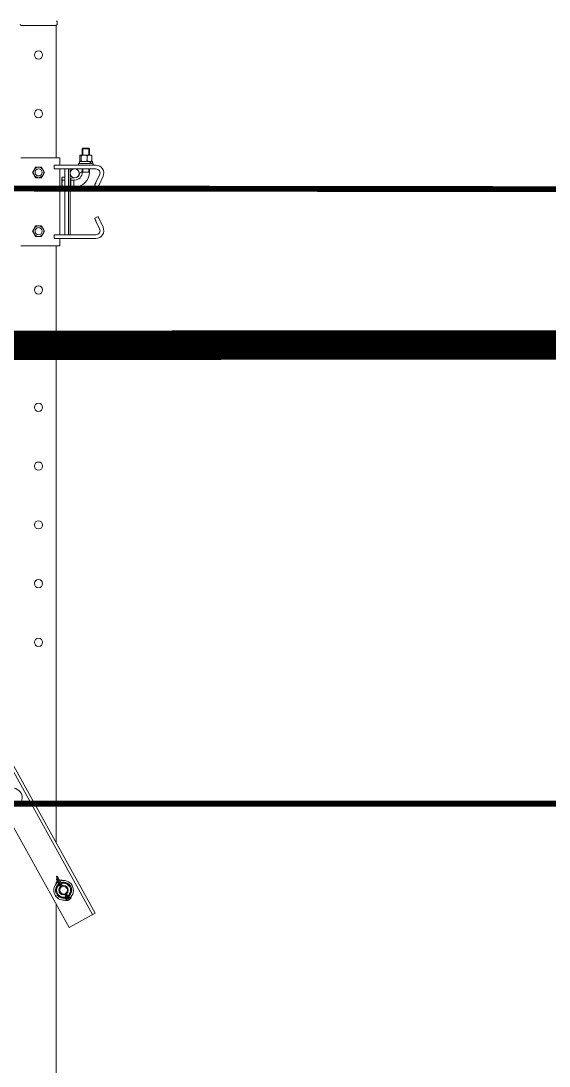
# Model space of a CAD drawing. Header units: millimetres. Extents: x -37020 to 35906, y -101 to 52234.
# Drawn here: x -281.287 to -280.388, y 320.673 to 322.453 of the extents above; entities that cross this region are included whole.
import ezdxf

# ---------------------------------------------------------------- set-up
doc = ezdxf.new("R2010")
doc.units = ezdxf.units.MM
doc.linetypes.add('TRAZO_Y_PUNTO2', pattern=[12.7, 6.35, -3.175, 0, -3.175])
for name, color, linetype in [('Catenaria', 2, 'Continuous'), ('ME-RIELES', 240, 'TRAZO_Y_PUNTO2'), ('Porticos existentes lado puente', 5, 'Continuous')]:
    doc.layers.add(name, color=color, linetype=linetype)

msp = doc.modelspace()

# ---------------------------------------------------------------- linework, layer by layer
at = {"color": 251, "linetype": 'Continuous', "lineweight": 15}
for p, q in [((-281.2869, 322.4448), (-281.2889, 322.4468)), ((-281.2875, 322.4448), (-281.2272, 322.4448)), ((-281.2259, 322.4468), (-281.2279, 322.4448)), ((-281.2272, 322.4448), (-281.2272, 322.2198)), ((-281.2259, 322.4518), (-281.2259, 322.4468)), ((-281.1829, 322.2349), (-281.1819, 322.2359)), ((-281.1829, 322.2245), (-281.1829, 322.2349)), ((-281.1829, 322.2349), (-281.1709, 322.2349)), ((-281.1719, 322.2359), (-281.1819, 322.2359)), ((-281.1819, 322.2245), (-281.1819, 322.2349)), ((-281.1719, 322.2359), (-281.1709, 322.2349)), ((-281.1719, 322.2349), (-281.1719, 322.2245)), ((-281.1709, 322.2349), (-281.1709, 322.2245)), ((-281.2874, 322.2198), (-281.2209, 322.2198)), ((-281.2209, 322.2198), (-281.2209, 322.2072)), ((-281.1896, 322.2072), (-281.1896, 322.21)), ((-281.1642, 322.21), (-281.1896, 322.21)), ((-281.1879, 322.21), (-281.1879, 322.2132)), ((-281.1696, 322.2132), (-281.1879, 322.2132)), ((-281.1873, 322.2144), (-281.1873, 322.2233)), ((-281.1866, 322.2243), (-281.1864, 322.2245)), ((-281.1864, 322.2132), (-281.1866, 322.2134)), ((-281.1864, 322.2245), (-281.1862, 322.2245)), ((-281.1862, 322.2245), (-281.1799, 322.2245)), ((-281.1851, 322.2144), (-281.1851, 322.2233)), ((-281.1799, 322.2245), (-281.1706, 322.2245)), ((-281.1747, 322.2144), (-281.1747, 322.2233)), ((-281.1706, 322.2245), (-281.1673, 322.2245)), ((-281.1696, 322.2132), (-281.1696, 322.21)), ((-281.1696, 322.2132), (-281.1684, 322.2132)), ((-281.1684, 322.2132), (-281.1684, 322.21)), ((-281.1658, 322.2132), (-281.1684, 322.2132)), ((-281.1673, 322.2245), (-281.1671, 322.2243)), ((-281.1671, 322.2134), (-281.1673, 322.2132)), ((-281.1664, 322.2144), (-281.1664, 322.2233)), ((-281.1658, 322.2132), (-281.1658, 322.21)), ((-281.1642, 322.21), (-281.1642, 322.2072)), ((-281.2678, 322.1948), (-281.2626, 322.2038)), ((-281.2626, 322.1858), (-281.2678, 322.1948)), ((-281.2626, 322.2038), (-281.2522, 322.2038)), ((-281.2522, 322.2038), (-281.247, 322.1948)), ((-281.247, 322.1948), (-281.2522, 322.1858)), ((-281.2307, 322.2072), (-281.2307, 322.2008)), ((-281.1597, 322.2072), (-281.2307, 322.2072)), ((-281.1597, 322.2008), (-281.2307, 322.2008)), ((-281.2209, 322.2008), (-281.2209, 322.0888)), ((-281.2125, 322.0888), (-281.2125, 322.2008)), ((-281.2064, 322.2008), (-281.2064, 322.0888)), ((-281.2034, 322.2008), (-281.2034, 322.0888)), ((-281.185, 322.1952), (-281.1829, 322.1952)), ((-281.1829, 322.1952), (-281.1829, 322.2008)), ((-281.1709, 322.1952), (-281.1829, 322.1952)), ((-281.1819, 322.1952), (-281.1819, 322.2008)), ((-281.1719, 322.2008), (-281.1719, 322.1952)), ((-281.1709, 322.2008), (-281.1709, 322.1952)), ((-281.1534, 322.1909), (-281.1596, 322.1775)), ((-281.2522, 322.1858), (-281.2626, 322.1858)), ((-281.2175, 322.1854), (-281.2166, 322.1869)), ((-281.2175, 322.1854), (-281.2175, 322.1841)), ((-281.2175, 322.1841), (-281.2175, 322.1759)), ((-281.2175, 322.1759), (-281.2175, 322.1677)), ((-281.2166, 322.1869), (-281.2125, 322.1869)), ((-281.2166, 322.1814), (-281.2125, 322.1814)), ((-281.2034, 322.1819), (-281.2022, 322.1819)), ((-281.2022, 322.1819), (-281.2022, 322.1838)), ((-281.1962, 322.1819), (-281.2022, 322.1819)), ((-281.1974, 322.1819), (-281.2022, 322.1819)), ((-281.2022, 322.1819), (-281.2022, 322.1634)), ((-281.2002, 322.1858), (-281.1962, 322.1858)), ((-281.1974, 322.1819), (-281.1974, 322.1634)), ((-281.1962, 322.1858), (-281.1959, 322.1858)), ((-281.1617, 322.173), (-281.1618, 322.1728)), ((-281.1618, 322.1728), (-281.1618, 322.1727)), ((-281.1618, 322.1727), (-281.1561, 322.1701)), ((-281.1615, 322.1734), (-281.1617, 322.173)), ((-281.1613, 322.1739), (-281.1615, 322.1734)), ((-281.161, 322.1745), (-281.1613, 322.1739)), ((-281.1607, 322.1752), (-281.161, 322.1745)), ((-281.1603, 322.1759), (-281.1607, 322.1752)), ((-281.16, 322.1767), (-281.1603, 322.1759)), ((-281.1596, 322.1775), (-281.16, 322.1767)), ((-281.1553, 322.1718), (-281.1549, 322.1725)), ((-281.1549, 322.1725), (-281.1546, 322.1732)), ((-281.1546, 322.1732), (-281.1542, 322.174)), ((-281.1542, 322.174), (-281.1538, 322.1749)), ((-281.1538, 322.1749), (-281.1476, 322.1882)), ((-281.2175, 322.1677), (-281.2175, 322.1664)), ((-281.2166, 322.165), (-281.2175, 322.1664)), ((-281.2166, 322.1704), (-281.2125, 322.1704)), ((-281.2166, 322.165), (-281.2125, 322.165)), ((-281.2022, 322.1699), (-281.2034, 322.1699)), ((-281.1974, 322.1634), (-281.2022, 322.1634)), ((-281.1962, 322.1699), (-281.1974, 322.1699)), ((-281.1561, 322.1701), (-281.156, 322.1701)), ((-281.156, 322.1701), (-281.1559, 322.1704)), ((-281.1559, 322.1704), (-281.1558, 322.1707)), ((-281.1558, 322.1707), (-281.1555, 322.1712)), ((-281.1555, 322.1712), (-281.1553, 322.1718)), ((-281.1561, 322.1196), (-281.1618, 322.1169)), ((-281.156, 322.1195), (-281.1561, 322.1196)), ((-281.1559, 322.1193), (-281.156, 322.1195)), ((-281.1558, 322.1189), (-281.1559, 322.1193)), ((-281.1555, 322.1185), (-281.1558, 322.1189)), ((-281.2678, 322.0948), (-281.2626, 322.1038)), ((-281.2626, 322.1038), (-281.2522, 322.1038)), ((-281.2522, 322.1038), (-281.247, 322.0948)), ((-281.1618, 322.1169), (-281.1618, 322.1168)), ((-281.1618, 322.1168), (-281.1617, 322.1166)), ((-281.1617, 322.1166), (-281.1615, 322.1163)), ((-281.1615, 322.1163), (-281.1613, 322.1158)), ((-281.1613, 322.1158), (-281.161, 322.1152)), ((-281.161, 322.1152), (-281.1607, 322.1145)), ((-281.1607, 322.1145), (-281.1603, 322.1137)), ((-281.1603, 322.1137), (-281.16, 322.1129)), ((-281.16, 322.1129), (-281.1596, 322.1121)), ((-281.1596, 322.1121), (-281.1534, 322.0988)), ((-281.1553, 322.1179), (-281.1555, 322.1185)), ((-281.1549, 322.1172), (-281.1553, 322.1179)), ((-281.1546, 322.1164), (-281.1549, 322.1172)), ((-281.1542, 322.1156), (-281.1546, 322.1164)), ((-281.1538, 322.1148), (-281.1542, 322.1156)), ((-281.1476, 322.1015), (-281.1538, 322.1148)), ((-281.2626, 322.0858), (-281.2678, 322.0948)), ((-281.2522, 322.0858), (-281.2626, 322.0858)), ((-281.247, 322.0948), (-281.2522, 322.0858)), ((-281.2307, 322.0825), (-281.2307, 322.0888)), ((-281.1597, 322.0888), (-281.2307, 322.0888)), ((-281.2874, 322.0698), (-281.2209, 322.0698)), ((-281.1597, 322.0825), (-281.2307, 322.0825)), ((-281.2272, 322.0698), (-281.2272, 321.053)), ((-281.2209, 322.0825), (-281.2209, 322.0698)), ((-281.1653, 320.9314), (-281.7713, 322.0247)), ((-281.1611, 320.9337), (-281.7671, 322.027)), ((-281.2055, 320.9091), (-281.8115, 322.0023)), ((-281.2269, 320.9955), (-281.227, 320.9954)), ((-281.227, 320.9954), (-281.227, 320.9953)), ((-281.227, 320.9953), (-281.227, 320.9952)), ((-281.227, 320.9952), (-281.227, 320.9951)), ((-281.227, 320.9951), (-281.227, 320.9951)), ((-281.227, 320.9951), (-281.227, 320.995)), ((-281.227, 320.995), (-281.227, 320.995)), ((-281.227, 320.995), (-281.227, 320.9949)), ((-281.2186, 320.9796), (-281.227, 320.9949)), ((-281.227, 320.9949), (-281.227, 320.9949)), ((-281.227, 320.9949), (-281.227, 320.9949)), ((-281.2268, 320.9962), (-281.2269, 320.9959)), ((-281.2269, 320.9959), (-281.2269, 320.9955)), ((-281.2182, 320.9798), (-281.2269, 320.9955)), ((-281.2267, 320.9966), (-281.2268, 320.9962)), ((-281.2263, 320.9963), (-281.2267, 320.9966)), ((-281.2267, 320.9915), (-281.2267, 320.992)), ((-281.2267, 320.992), (-281.2264, 320.9919)), ((-281.2267, 320.9911), (-281.2267, 320.9915)), ((-281.2267, 320.9908), (-281.2267, 320.9911)), ((-281.2267, 320.9906), (-281.2267, 320.9908)), ((-281.2267, 320.9905), (-281.2267, 320.9906)), ((-281.2267, 320.9905), (-281.2201, 320.9785)), ((-281.2264, 320.9919), (-281.226, 320.9918)), ((-281.2259, 320.9961), (-281.2263, 320.9963)), ((-281.226, 320.9918), (-281.2256, 320.9916)), ((-281.2257, 320.996), (-281.2259, 320.9961)), ((-281.2255, 320.9959), (-281.2257, 320.996)), ((-281.2256, 320.9916), (-281.2256, 320.9916)), ((-281.2256, 320.9916), (-281.2255, 320.9916)), ((-281.2189, 320.9794), (-281.2256, 320.9916)), ((-281.2254, 320.9958), (-281.2255, 320.9959)), ((-281.2255, 320.9916), (-281.2254, 320.9915)), ((-281.2168, 320.9803), (-281.2254, 320.9958)), ((-281.2254, 320.9915), (-281.2253, 320.9915)), ((-281.2253, 320.9915), (-281.2253, 320.9915)), ((-281.2253, 320.9915), (-281.2252, 320.9915)), ((-281.2252, 320.9915), (-281.2252, 320.9914)), ((-281.2252, 320.9914), (-281.2251, 320.9914)), ((-281.2186, 320.9796), (-281.2251, 320.9914)), ((-281.2251, 320.9914), (-281.2251, 320.9914)), ((-281.2251, 320.9914), (-281.2251, 320.9914)), ((-281.2256, 320.9676), (-281.2271, 320.9669)), ((-281.2246, 320.966), (-281.2261, 320.965)), ((-281.2125, 320.9649), (-281.2118, 320.9637)), ((-281.2118, 320.9637), (-281.2105, 320.9644)), ((-281.2105, 320.9644), (-281.2111, 320.9654)), ((-281.2102, 320.9646), (-281.2108, 320.9656)), ((-281.2102, 320.9646), (-281.2108, 320.9656)), ((-281.2099, 320.9647), (-281.2105, 320.9658)), ((-281.2105, 320.9644), (-281.2102, 320.9646)), ((-281.2099, 320.9647), (-281.2102, 320.9646)), ((-281.2086, 320.9655), (-281.2099, 320.9647)), ((-281.2089, 320.9622), (-281.2096, 320.9618)), ((-281.2086, 320.9655), (-281.2093, 320.9667)), ((-281.2083, 320.9626), (-281.2089, 320.9622)), ((-281.2074, 320.9623), (-281.2075, 320.9623)), ((-281.2075, 320.9623), (-281.2075, 320.9622)), ((-281.2075, 320.9622), (-281.2075, 320.9622)), ((-281.2075, 320.9622), (-281.2075, 320.9622)), ((-281.2071, 320.9631), (-281.2074, 320.9626)), ((-281.2074, 320.9626), (-281.2074, 320.9625)), ((-281.2074, 320.9625), (-281.2074, 320.9624)), ((-281.2074, 320.9624), (-281.2074, 320.9624)), ((-281.2074, 320.9624), (-281.2074, 320.9623)), ((-281.207, 320.9636), (-281.2071, 320.9631)), ((-281.2069, 320.9638), (-281.207, 320.9636)), ((-281.2068, 320.9639), (-281.2069, 320.9638)), ((-281.2272, 320.9482), (-281.2272, 319.9828)), ((-281.2115, 320.9614), (-281.2114, 320.9613)), ((-281.2114, 320.9613), (-281.2111, 320.9613)), ((-281.2111, 320.9613), (-281.2106, 320.9612)), ((-281.2106, 320.9612), (-281.21, 320.9611)), ((-281.21, 320.9611), (-281.21, 320.961)), ((-281.21, 320.961), (-281.2099, 320.961)), ((-281.2099, 320.961), (-281.2098, 320.961)), ((-281.2098, 320.961), (-281.2098, 320.961)), ((-281.2098, 320.961), (-281.2097, 320.961)), ((-281.2097, 320.961), (-281.2097, 320.961)), ((-281.2097, 320.961), (-281.2097, 320.961)), ((-281.2097, 320.961), (-281.2097, 320.961)), ((-281.208, 320.9606), (-281.2097, 320.9606)), ((-281.2095, 320.9599), (-281.2085, 320.9604)), ((-281.2085, 320.9604), (-281.2084, 320.9604)), ((-281.2078, 320.9608), (-281.2067, 320.9615)), ((-281.2067, 320.9615), (-281.2066, 320.9615)), ((-281.1611, 320.9337), (-281.2055, 320.9091))]:
    msp.add_line(p, q, dxfattribs=at)
for centre, radius in [((-281.2574, 322.3948), 0.007), ((-281.2574, 322.2948), 0.007), ((-281.2574, 322.1948), 0.009), ((-281.2574, 322.1948), 0.006), ((-281.1959, 322.1933), 0.0075), ((-281.2574, 322.0948), 0.009), ((-281.2574, 322.0948), 0.006), ((-281.2574, 321.9948), 0.007), ((-281.2574, 321.8948), 0.007), ((-281.2574, 321.7948), 0.007), ((-281.2574, 321.6948), 0.007), ((-281.2574, 321.5948), 0.007), ((-281.2574, 321.4948), 0.007), ((-281.2574, 321.3948), 0.007), ((-281.2147, 320.9726), 0.008), ((-281.2147, 320.9726), 0.0065)]:
    msp.add_circle(centre, radius, dxfattribs=at)
for centre, radius, start, end in [((-281.2269, 322.4518), 0.001, 0, 90), ((-281.1962, 322.1952), 0.0253, 270, 0), ((-281.1962, 322.1952), 0.0133, 270, 0), ((-281.1962, 322.1952), 0.00939, 270.872, 349.8894), ((-281.185, 322.1932), 0.002, 90, 169.8869), ((-281.1597, 322.1938), 0.0134, 335, 90), ((-281.1597, 322.1938), 0.007, 335, 90), ((-281.2002, 322.1838), 0.002, 90, 180), ((-281.1597, 322.0958), 0.0134, 270, 25), ((-281.1597, 322.0958), 0.007, 270, 25), ((-281.3019, 321.13), 0.0167, 305.3746, 112.0125), ((-281.2147, 320.9726), 0.0167, 125.3746, 221.2356), ((-281.2147, 320.9726), 0.0137, 126.7588, 177.4223), ((-281.2195, 320.9814), 0.00875, 131.2061, 173.7209), ((-281.2147, 320.9726), 0.0119, 127.9341, 149), ((-281.2195, 320.9814), 0.00875, 64.2791, 106.7939), ((-281.2147, 320.9726), 0.0167, 305.9875, 112.6254), ((-281.2147, 320.9726), 0.0137, 60.4976, 111.2412), ((-281.2147, 320.9726), 0.0119, 89, 110.0659), ((-281.2147, 320.9726), 0.0119, 29, 89), ((-281.2147, 320.9726), 0.0137, 359.5399, 57.9713), ((-281.2147, 320.9726), 0.0137, 180.1347, 204.5), ((-281.2147, 320.9726), 0.0119, 149, 209), ((-281.2147, 320.9726), 0.0137, 213.5, 237.5138), ((-281.2147, 320.9726), 0.0119, 209, 269), ((-281.2098, 320.9639), 0.00875, 244.2791, 353.7209), ((-281.2148, 320.962), 0.00336, 348.2664, 29), ((-281.2081, 320.9607), 0.00351, 168.2664, 29), ((-281.2148, 320.962), 0.00485, 348.2664, 29), ((-281.2057, 320.9671), 0.00521, 209, 249.7336), ((-281.2148, 320.962), 0.00521, 348.2664, 29), ((-281.2081, 320.9607), 0.00203, 168.2664, 69.7336), ((-281.2057, 320.9671), 0.00485, 209, 249.7336), ((-281.2081, 320.9607), 0.00167, 168.2664, 69.7336), ((-281.2057, 320.9671), 0.00336, 209, 249.7336), ((-281.2081, 320.9607), 0.00351, 29, 69.7336), ((-281.2147, 320.9726), 0.0119, 312.7098, 329), ((-281.2147, 320.9726), 0.0137, 313.7563, 358.0692), ((-281.2147, 320.9726), 0.0119, 329, 29), ((-281.2147, 320.9726), 0.0167, 221.2356, 292.0125), ((-281.2147, 320.9726), 0.0137, 240.7122, 284.2437), ((-281.2147, 320.9726), 0.0119, 269, 285.2902)]:
    msp.add_arc(centre, radius, start, end, dxfattribs=at)
for points, knots in [([(-281.1873, 322.2233), (-281.1871, 322.2236), (-281.1868, 322.2243), (-281.1864, 322.2245), (-281.1862, 322.2245), (-281.1862, 322.2245)], [0, 0, 0, 0, 0.484341, 0.986326, 1, 1, 1, 1]), ([(-281.1873, 322.2144), (-281.1871, 322.2141), (-281.1869, 322.2136), (-281.1867, 322.2134), (-281.1866, 322.2134)], [0, 0, 0, 0, 0.737305, 1, 1, 1, 1]), ([(-281.1862, 322.2245), (-281.186, 322.2245), (-281.1857, 322.2244), (-281.1854, 322.2238), (-281.1852, 322.2234), (-281.1851, 322.2233)], [0, 0, 0, 0, 0.406292, 0.82727, 1, 1, 1, 1]), ([(-281.1862, 322.2132), (-281.186, 322.2132), (-281.1857, 322.2133), (-281.1854, 322.2139), (-281.1852, 322.2143), (-281.1851, 322.2144)], [0, 0, 0, 0, 0.406292, 0.82727, 1, 1, 1, 1]), ([(-281.1851, 322.2233), (-281.1847, 322.2235), (-281.1836, 322.2239), (-281.1819, 322.2244), (-281.1806, 322.2245), (-281.1799, 322.2245)], [0, 0, 0, 0, 0.26546, 0.628076, 1, 1, 1, 1]), ([(-281.1851, 322.2144), (-281.1847, 322.2142), (-281.1836, 322.2138), (-281.1819, 322.2133), (-281.1806, 322.2132), (-281.1799, 322.2132)], [0, 0, 0, 0, 0.26546, 0.628076, 1, 1, 1, 1]), ([(-281.1799, 322.2245), (-281.1798, 322.2245), (-281.179, 322.2245), (-281.1775, 322.2243), (-281.1759, 322.2238), (-281.175, 322.2234), (-281.1747, 322.2233)], [0, 0, 0, 0, 0.066532, 0.435282, 0.814551, 1, 1, 1, 1]), ([(-281.1799, 322.2132), (-281.1798, 322.2132), (-281.179, 322.2132), (-281.1775, 322.2134), (-281.1759, 322.2139), (-281.175, 322.2143), (-281.1747, 322.2144)], [0, 0, 0, 0, 0.066532, 0.435282, 0.81455, 1, 1, 1, 1]), ([(-281.1747, 322.2233), (-281.174, 322.2236), (-281.1727, 322.2243), (-281.1713, 322.2245), (-281.1706, 322.2245), (-281.1706, 322.2245)], [0, 0, 0, 0, 0.484341, 0.986326, 1, 1, 1, 1]), ([(-281.1747, 322.2144), (-281.174, 322.2141), (-281.1727, 322.2134), (-281.1713, 322.2132), (-281.1706, 322.2132), (-281.1706, 322.2132)], [0, 0, 0, 0, 0.484341, 0.986326, 1, 1, 1, 1]), ([(-281.1706, 322.2245), (-281.17, 322.2245), (-281.1688, 322.2244), (-281.1674, 322.2238), (-281.1667, 322.2234), (-281.1664, 322.2233)], [0, 0, 0, 0, 0.406293, 0.82727, 1, 1, 1, 1]), ([(-281.1706, 322.2132), (-281.17, 322.2132), (-281.1688, 322.2133), (-281.1674, 322.2139), (-281.1667, 322.2143), (-281.1664, 322.2144)], [0, 0, 0, 0, 0.406293, 0.82727, 1, 1, 1, 1]), ([(-281.1664, 322.2233), (-281.1666, 322.2236), (-281.1668, 322.2241), (-281.1671, 322.2243), (-281.1671, 322.2243)], [0, 0, 0, 0, 0.7373052, 1, 1, 1, 1]), ([(-281.1664, 322.2144), (-281.1666, 322.2141), (-281.1668, 322.2136), (-281.1671, 322.2134), (-281.1671, 322.2134)], [0, 0, 0, 0, 0.7373052, 1, 1, 1, 1]), ([(-281.2166, 322.1869), (-281.2169, 322.1864), (-281.2173, 322.1855), (-281.2174, 322.1846), (-281.2175, 322.1841)], [0, 0, 0, 0, 0.495458, 1, 1, 1, 1]), ([(-281.2175, 322.1841), (-281.2175, 322.1841), (-281.2175, 322.1836), (-281.2173, 322.1827), (-281.2168, 322.1818), (-281.2166, 322.1814)], [0, 0, 0, 0, 0.070092, 0.5307855, 1, 1, 1, 1]), ([(-281.2166, 322.1814), (-281.217, 322.18), (-281.2174, 322.1782), (-281.2175, 322.1763), (-281.2175, 322.1759)], [0, 0, 0, 0, 0.781278, 1, 1, 1, 1]), ([(-281.2175, 322.1759), (-281.2174, 322.1744), (-281.2172, 322.1726), (-281.2167, 322.1708), (-281.2166, 322.1704)], [0, 0, 0, 0, 0.805745, 1, 1, 1, 1]), ([(-281.2166, 322.1704), (-281.2169, 322.17), (-281.2173, 322.1691), (-281.2174, 322.1682), (-281.2175, 322.1677)], [0, 0, 0, 0, 0.495458, 1, 1, 1, 1]), ([(-281.2175, 322.1677), (-281.2175, 322.1676), (-281.2175, 322.1671), (-281.2173, 322.1662), (-281.2168, 322.1654), (-281.2166, 322.165)], [0, 0, 0, 0, 0.070092, 0.530785, 1, 1, 1, 1]), ([(-281.2249, 320.9787), (-281.2244, 320.9796), (-281.2236, 320.981), (-281.2228, 320.9823), (-281.2224, 320.9828)], [0, 0, 0, 0, 0.597277, 1, 1, 1, 1]), ([(-281.2145, 320.9845), (-281.2146, 320.9845), (-281.2157, 320.9845), (-281.2173, 320.9846), (-281.2187, 320.9846), (-281.2192, 320.9846)], [0, 0, 0, 0, 0.098345, 0.64049, 1, 1, 1, 1]), ([(-281.2076, 320.9844), (-281.2082, 320.9844), (-281.2096, 320.9844), (-281.2119, 320.9845), (-281.2136, 320.9845), (-281.2145, 320.9845)], [0, 0, 0, 0, 0.265444, 0.628072, 1, 1, 1, 1]), ([(-281.2076, 320.9844), (-281.2071, 320.9835), (-281.206, 320.9816), (-281.2049, 320.9795), (-281.2043, 320.9784), (-281.2043, 320.9784)], [0, 0, 0, 0, 0.484547, 0.986748, 1, 1, 1, 1]), ([(-281.2284, 320.9728), (-281.2279, 320.9738), (-281.2268, 320.9756), (-281.2255, 320.9777), (-281.2249, 320.9787), (-281.2249, 320.9787)], [0, 0, 0, 0, 0.484546, 0.986748, 1, 1, 1, 1]), ([(-281.2251, 320.9668), (-281.2256, 320.9677), (-281.2265, 320.9694), (-281.2276, 320.9714), (-281.2283, 320.9725), (-281.2284, 320.9728)], [0, 0, 0, 0, 0.406636, 0.827972, 1, 1, 1, 1]), ([(-281.2218, 320.9608), (-281.2223, 320.9617), (-281.2233, 320.9637), (-281.2245, 320.9657), (-281.2251, 320.9668), (-281.2251, 320.9668)], [0, 0, 0, 0, 0.4845457, 0.9867481, 1, 1, 1, 1]), ([(-281.2071, 320.962), (-281.2072, 320.9619), (-281.2075, 320.9614), (-281.2078, 320.9609), (-281.208, 320.9606)], [0, 0, 0, 0, 0.32141, 1, 1, 1, 1]), ([(-281.2045, 320.9665), (-281.205, 320.9656), (-281.2056, 320.9647), (-281.2061, 320.9637), (-281.2062, 320.9636)], [0, 0, 0, 0, 0.847161, 1, 1, 1, 1]), ([(-281.2009, 320.9724), (-281.2015, 320.9714), (-281.2026, 320.9696), (-281.2038, 320.9675), (-281.2045, 320.9665), (-281.2045, 320.9665)], [0, 0, 0, 0, 0.4845457, 0.9867486, 1, 1, 1, 1]), ([(-281.2043, 320.9784), (-281.2038, 320.9775), (-281.2028, 320.9758), (-281.2017, 320.9738), (-281.2011, 320.9727), (-281.2009, 320.9724)], [0, 0, 0, 0, 0.406635, 0.827972, 1, 1, 1, 1]), ([(-281.2149, 320.9607), (-281.215, 320.9607), (-281.2161, 320.9607), (-281.218, 320.9607), (-281.2201, 320.9608), (-281.2214, 320.9608), (-281.2218, 320.9608)], [0, 0, 0, 0, 0.066921, 0.435837, 0.815266, 1, 1, 1, 1]), ([(-281.2115, 320.9606), (-281.2118, 320.9606), (-281.2129, 320.9607), (-281.214, 320.9607), (-281.2149, 320.9607)], [0, 0, 0, 0, 0.2287917, 1, 1, 1, 1])]:
    msp.add_open_spline(points, degree=3, knots=knots, dxfattribs=at)
at = {"layer": 'Catenaria', "color": 90, "ltscale": 0.1, "const_width": 0.01, "elevation": -11.48}
msp.add_lwpolyline([(35.4748, 322.1038), (3.6992, 321.7735), (-52.4617, 322.2083), (-107.4143, 322.1219), (-158.8467, 322.1789), (-218.1735, 322.0931), (-282.0546, 322.1683), (-282.0546, 322.1683), (-342.3177, 318.8864)], dxfattribs=at)
at = {"layer": 'ME-RIELES', "color": 8, "ltscale": 0.1, "const_width": 0.01}
msp.add_lwpolyline([(-342.2865, 321.123), (59.3197, 321.1045)], dxfattribs=at)
at = {"layer": 'Porticos existentes lado puente', "color": 5, "ltscale": 0.1, "const_width": 0.05, "elevation": -11.48}
msp.add_lwpolyline([(-218.6191, 321.9428), (-282.3751, 321.8998)], dxfattribs=at)

doc.saveas('drawing.dxf')
